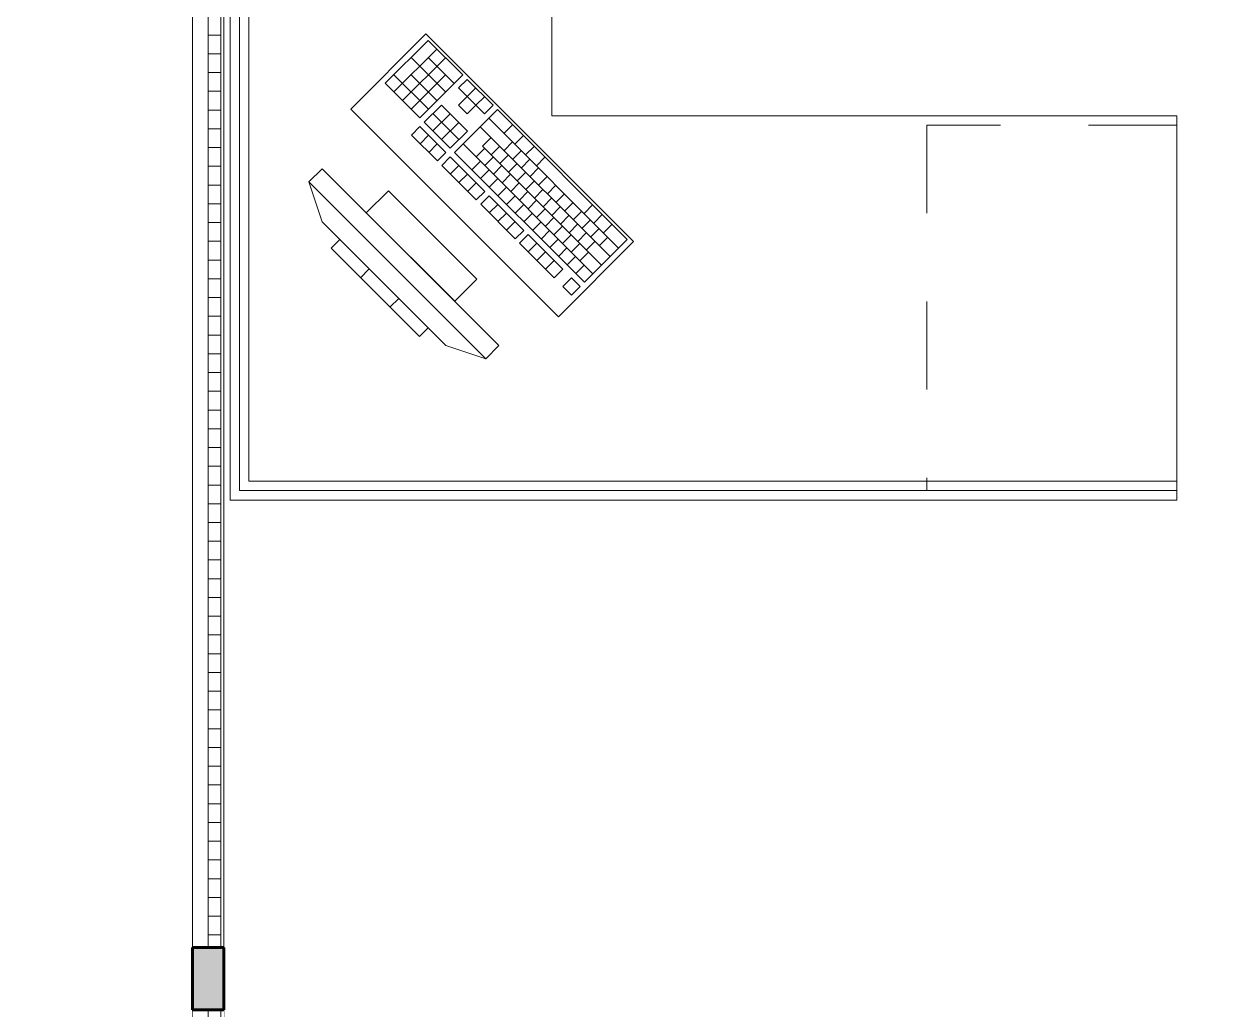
# Model space of a CAD drawing. Header units: inches. Extents: x -38 to 5698, y -33 to 92.
# Drawn here: x 12.4 to 14.322, y 14.55 to 16.128 of the extents above; entities that cross this region are included whole.
import ezdxf

# ---------------------------------------------------------------- set-up
doc = ezdxf.new("R2010")
doc.units = ezdxf.units.IN
doc.header["$MEASUREMENT"] = 0
doc.set_wipeout_variables(frame=1)
doc.linetypes.add('Rayas', pattern=[0.282222, 0.141111, -0.141111])
doc.linetypes.add('Wipeout_Contour', pattern=[1, 0, -1])
for name, color, linetype in [('02 _ ARQ _ ZON _ Espacio.3D', 7, 'Continuous'), ('08 _ STR _ EXT _ 10 Vereda Exterior', 7, 'Continuous'), ('Acabado - Muros', 7, 'Continuous'), ('Interior - Mobiliario', 7, 'Continuous')]:
    doc.layers.add(name, color=color, linetype=linetype)
pattern_1 = [(0, (0, 0), (0, 0.03), [])]

msp = doc.modelspace()

# ---------------------------------------------------------------- hatches: boundary and pattern name
at = {"layer": '08 _ STR _ EXT _ 10 Vereda Exterior', "linetype": 'Continuous', "lineweight": 13}
h = msp.add_hatch(dxfattribs=at)
h.set_pattern_fill('RETÍCULA_100X100_0002', color=251, style=0, pattern_type=2)
h.set_pattern_definition([(360, (3.7574, 18.3027), (0, 2.53199), []), (90, (3.7574, 18.3027), (-3.6, 0), [])])
h.paths.add_polyline_path([(2.17, 3.6213), (4.2913, 1.5), (9.32, 1.5), (9.32, 6.5), (40.52, 6.5), (40.52, 1.5), (52.92, 1.5), (52.92, 19.0859), (51.57, 19.0859), (51.57, 7.2), (9.07, 7.2), (9.07, 7.85), (6.5201, 7.85, -0.414214), (6.2701, 8.1), (6.2701, 8.85, -0.414213), (6.5201, 9.1), (9.07, 9.1), (9.07, 12), (6.5201, 12, -0.414214), (6.2701, 12.25), (6.2701, 13, -0.414213), (6.5201, 13.25), (9.07, 13.25), (9.07, 16.15), (6.5201, 16.15, -0.414214), (6.2701, 16.4), (6.2701, 17.15, -0.414213), (6.5201, 17.4), (8.77, 17.4), (8.7706, 21.0499), (2.17, 21.0499)])

# ---------------------------------------------------------------- linework, layer by layer
at = {"layer": '02 _ ARQ _ ZON _ Espacio.3D', "color": 254, "linetype": 'Continuous', "lineweight": 0, "flags": 128}
for points in [[(9.32, 8.1), (9.5699, 8.1), (9.5699, 7.7), (9.9699, 7.7), (9.9699, 7.45), (12.6699, 7.45), (12.6699, 17.35), (10.0699, 17.35), (10.0699, 16.9), (9.5699, 16.9), (9.5699, 16.4), (9.32, 16.4)], [(12.7199, 7.45), (16.07, 7.45), (16.07, 17.35), (12.7199, 17.35)]]:
    msp.add_lwpolyline(points, close=True, dxfattribs=at)
at = {"layer": 'Interior - Mobiliario', "color": 175, "linetype": 'Continuous', "lineweight": 13}
for p, q in [((12.7299, 15.396), (12.7299, 16.681)), ((12.7599, 16.681), (12.7599, 15.396)), ((13.0469, 16.1014), (12.9783, 16.0329)), ((13.0607, 16.0876), (12.9922, 16.019)), ((13.1023, 16.0461), (13.0469, 16.1014)), ((13.0746, 16.0738), (13.006, 16.0052)), ((13.0749, 16.0186), (13.0195, 16.074)), ((13.0886, 16.0323), (13.047, 16.0739)), ((12.9783, 16.0329), (13.0337, 15.9775)), ((13.0474, 15.9912), (12.992, 16.0466)), ((13.0612, 16.0049), (13.0196, 16.0465)), ((13.0747, 16.0462), (13.0199, 15.9913)), ((13.0337, 15.9775), (13.1023, 16.0461)), ((13.1092, 16.0391), (13.0955, 16.0254)), ((13.1508, 15.9976), (13.1092, 16.0391)), ((13.0955, 16.0254), (13.1093, 16.0116)), ((13.1093, 16.0116), (13.0956, 15.9979)), ((13.1231, 16.0253), (13.1093, 16.0116)), ((13.1232, 15.9977), (13.1093, 16.0116)), ((13.1369, 16.0114), (13.1232, 15.9977)), ((13.0681, 15.998), (13.0406, 15.9706)), ((13.1096, 15.9564), (13.0681, 15.998)), ((13.1577, 15.9907), (13.0891, 15.9221)), ((13.0956, 15.9979), (13.1095, 15.984)), ((13.1095, 15.984), (13.1232, 15.9977)), ((13.1232, 15.9977), (13.137, 15.9839)), ((13.137, 15.9839), (13.1508, 15.9976)), ((13.3654, 15.783), (13.1577, 15.9907)), ((13.0959, 15.9427), (13.0544, 15.9843)), ((13.0819, 15.9841), (13.0545, 15.9567)), ((13.3517, 15.7692), (13.144, 15.977)), ((13.0338, 15.9637), (13.0201, 15.95)), ((13.0753, 15.9222), (13.0338, 15.9637)), ((13.0406, 15.9706), (13.0822, 15.929)), ((13.0958, 15.9703), (13.0683, 15.9429)), ((13.0822, 15.929), (13.1096, 15.9564)), ((13.338, 15.7555), (13.1303, 15.9632)), ((13.1819, 15.9664), (13.1682, 15.9527)), ((13.0201, 15.95), (13.0616, 15.9085)), ((13.0476, 15.9499), (13.0339, 15.9361)), ((13.0615, 15.936), (13.0478, 15.9223)), ((13.3105, 15.7281), (13.1028, 15.9358)), ((13.1476, 15.9459), (13.1339, 15.9322)), ((13.182, 15.9389), (13.1683, 15.9252)), ((13.1992, 15.9491), (13.1855, 15.9354)), ((13.0616, 15.9085), (13.0753, 15.9222)), ((13.0823, 15.9152), (13.0685, 15.9015)), ((13.1376, 15.8599), (13.0823, 15.9152)), ((13.0891, 15.9221), (13.2968, 15.7144)), ((13.1373, 15.9288), (13.1236, 15.915)), ((13.3243, 15.7418), (13.1339, 15.9322)), ((13.1512, 15.9149), (13.1374, 15.9012)), ((13.1614, 15.9321), (13.1477, 15.9184)), ((13.1753, 15.9182), (13.1615, 15.9045)), ((13.1959, 15.925), (13.1822, 15.9113)), ((13.2165, 15.9318), (13.2028, 15.9181)), ((13.2338, 15.9145), (13.2201, 15.9008)), ((12.8772, 15.8961), (12.856, 15.8749)), ((13.1601, 15.6133), (12.8772, 15.8961)), ((13.0685, 15.9015), (13.1239, 15.8461)), ((13.0961, 15.9014), (13.0824, 15.8877)), ((13.1305, 15.9081), (13.1168, 15.8944)), ((13.165, 15.9011), (13.1513, 15.8873)), ((13.1891, 15.9044), (13.1754, 15.8907)), ((13.2097, 15.9112), (13.196, 15.8975)), ((13.2236, 15.8973), (13.2099, 15.8836)), ((13.11, 15.8875), (13.0962, 15.8738)), ((13.1444, 15.8943), (13.1307, 15.8806)), ((13.1582, 15.8804), (13.1445, 15.8667)), ((13.1789, 15.8872), (13.1651, 15.8735)), ((13.203, 15.8905), (13.1892, 15.8768)), ((13.2168, 15.8767), (13.2031, 15.863)), ((13.2374, 15.8835), (13.2237, 15.8698)), ((12.856, 15.8749), (13.1389, 15.5921)), ((12.856, 15.8749), (12.8772, 15.8113)), ((12.9833, 15.8608), (12.9479, 15.8254)), ((13.1247, 15.7194), (12.9833, 15.8608)), ((13.1238, 15.8737), (13.1101, 15.86)), ((13.1239, 15.8461), (13.1376, 15.8599)), ((13.1721, 15.8666), (13.1584, 15.8529)), ((13.1927, 15.8734), (13.179, 15.8597)), ((13.2065, 15.8595), (13.1928, 15.8458)), ((13.2306, 15.8628), (13.2169, 15.8491)), ((13.2513, 15.8696), (13.2376, 15.8559)), ((13.1446, 15.8529), (13.1309, 15.8392)), ((13.1309, 15.8392), (13.1862, 15.7838)), ((13.2, 15.7975), (13.1446, 15.8529)), ((13.1584, 15.8391), (13.1447, 15.8254)), ((13.1859, 15.8527), (13.1722, 15.839)), ((13.1998, 15.8389), (13.186, 15.8252)), ((13.2204, 15.8457), (13.2067, 15.832)), ((13.2445, 15.849), (13.2308, 15.8353)), ((13.2651, 15.8558), (13.2514, 15.8421)), ((13.279, 15.8419), (13.2653, 15.8282)), ((13.31, 15.8383), (13.2963, 15.8246)), ((12.9479, 15.8254), (13.0894, 15.684)), ((13.1723, 15.8252), (13.1586, 15.8115)), ((13.2136, 15.825), (13.1999, 15.8113)), ((13.2342, 15.8318), (13.2205, 15.8181)), ((13.2481, 15.818), (13.2344, 15.8043)), ((13.2583, 15.8351), (13.2446, 15.8214)), ((13.2722, 15.8213), (13.2585, 15.8076)), ((13.2928, 15.8281), (13.2791, 15.8144)), ((13.3256, 15.8228), (13.3119, 15.8091)), ((13.0752, 15.6133), (12.8772, 15.8113)), ((13.1861, 15.8114), (13.1724, 15.7977)), ((13.2275, 15.8112), (13.2137, 15.7975)), ((13.2619, 15.8041), (13.2482, 15.7904)), ((13.286, 15.8075), (13.2723, 15.7937)), ((13.3067, 15.8142), (13.293, 15.8005)), ((13.3205, 15.8004), (13.3068, 15.7867)), ((13.3412, 15.8072), (13.3274, 15.7935)), ((12.9055, 15.783), (12.8914, 15.7689)), ((13.0469, 15.6416), (12.9055, 15.783)), ((13.1862, 15.7838), (13.2, 15.7975)), ((13.2069, 15.7906), (13.1932, 15.7769)), ((13.2623, 15.7352), (13.2069, 15.7906)), ((13.2413, 15.7973), (13.2276, 15.7836)), ((13.2551, 15.7835), (13.2414, 15.7698)), ((13.2758, 15.7903), (13.2621, 15.7766)), ((13.2999, 15.7936), (13.2862, 15.7799)), ((13.2968, 15.7144), (13.3654, 15.783)), ((13.3137, 15.7798), (13.3, 15.766)), ((13.3344, 15.7865), (13.3207, 15.7728)), ((12.8914, 15.7689), (13.0328, 15.6274)), ((13.1932, 15.7769), (13.2486, 15.7215)), ((13.2207, 15.7768), (13.207, 15.7631)), ((13.2346, 15.7629), (13.2209, 15.7492)), ((13.269, 15.7696), (13.2553, 15.7559)), ((13.2896, 15.7764), (13.2759, 15.7627)), ((13.3035, 15.7626), (13.2898, 15.7489)), ((13.2484, 15.7491), (13.2347, 15.7354)), ((13.2828, 15.7558), (13.2691, 15.7421)), ((13.2967, 15.7419), (13.283, 15.7282)), ((12.9527, 15.7359), (12.9385, 15.7217)), ((13.2486, 15.7215), (13.2623, 15.7352)), ((13.0894, 15.684), (13.1247, 15.7194)), ((13.2761, 15.7214), (13.2624, 15.7077)), ((13.2624, 15.7077), (13.2763, 15.6938)), ((13.29, 15.7075), (13.2761, 15.7214)), ((13.2763, 15.6938), (13.29, 15.7075)), ((12.9998, 15.6887), (12.9857, 15.6746)), ((13.0328, 15.6274), (13.0469, 15.6416)), ((13.1389, 15.5921), (13.0752, 15.6133)), ((13.1389, 15.5921), (13.1601, 15.6133)), ((12.7299, 15.366), (12.7299, 15.396)), ((12.7599, 15.396), (14.2449, 15.396)), ((14.2449, 15.396), (14.2449, 15.366)), ((12.7599, 15.366), (12.7299, 15.366)), ((14.2449, 15.366), (12.7599, 15.366))]:
    msp.add_line(p, q, dxfattribs=at)
at = {"layer": 'Interior - Mobiliario', "color": 175, "linetype": 'Rayas', "lineweight": 13}
for p, q in [((14.2449, 15.966), (13.8449, 15.966)), ((13.8449, 15.966), (13.8449, 15.381))]:
    msp.add_line(p, q, dxfattribs=at)
at = {"layer": 'Interior - Mobiliario', "color": 175, "linetype": 'Continuous', "lineweight": 13, "flags": 128}
for points in [[(12.7449, 15.381), (14.2449, 15.381), (14.2449, 15.981), (13.2449, 15.981), (13.2449, 16.681), (12.7449, 16.681)], [(13.2555, 15.6593), (13.3757, 15.7795), (13.0434, 16.1118), (12.9232, 15.9916)]]:
    msp.add_lwpolyline(points, close=True, dxfattribs=at)

# ---------------------------------------------------------------- next in the draw order: wipeouts: each hides what was drawn before it
at = {"color": 254, "linetype": 'Wipeout_Contour', "lineweight": 0, "ltscale": 123.913962}
msp.add_wipeout([(12.6699, 16.8), (12.6699, 14.65), (12.7199, 14.65), (12.7199, 16.7835), (12.6869, 16.7835), (12.6869, 16.8)], dxfattribs=at).dxf.layer = 'Acabado - Muros'
at = {"color": 254, "linetype": 'Wipeout_Contour', "lineweight": 0, "ltscale": 109.136087}
msp.add_wipeout([(12.6699, 14.55), (12.6699, 12.4), (12.6869, 12.4), (12.6869, 12.4165), (12.7199, 12.4165), (12.7199, 14.55)], dxfattribs=at).dxf.layer = 'Acabado - Muros'

# ---------------------------------------------------------------- next in the draw order: linework, layer by layer
at = {"layer": 'Acabado - Muros', "color": 7, "linetype": 'Continuous', "lineweight": 60}
msp.add_line((12.6699, 14.65), (12.6699, 14.55), dxfattribs=at)
at = {"layer": 'Acabado - Muros', "color": 251, "linetype": 'Continuous', "lineweight": 13, "flags": 128}
for points in [[(12.6699, 17.25), (12.6699, 16.8), (12.6699, 14.65)], [(12.7199, 16.7835), (12.7199, 14.65)]]:
    msp.add_lwpolyline(points, dxfattribs=at)

# ---------------------------------------------------------------- next in the draw order: wipeouts: each hides what was drawn before it
at = {"color": 254, "linetype": 'Wipeout_Contour', "lineweight": 0, "ltscale": 74.130998}
msp.add_wipeout([(12.7149, 12.4165), (12.7149, 14.55), (12.6949, 14.55), (12.6949, 12.4165)], dxfattribs=at).dxf.layer = 'Acabado - Muros'

# ---------------------------------------------------------------- next in the draw order: hatches: boundary and pattern name
at = {"layer": 'Acabado - Muros', "linetype": 'Continuous', "lineweight": 0}
h = msp.add_hatch(dxfattribs=at)
h.set_pattern_fill('CONTRACHAPADO_0002', color=254, style=0, pattern_type=2)
h.set_pattern_definition(pattern_1)
h.paths.add_polyline_path([(12.7149, 12.4165), (12.7149, 14.55), (12.6949, 14.55), (12.6949, 12.4165)])

# ---------------------------------------------------------------- next in the draw order: linework, layer by layer
at = {"layer": 'Acabado - Muros', "color": 7, "linetype": 'Continuous', "lineweight": 60}
msp.add_line((12.7199, 14.55), (12.6699, 14.55), dxfattribs=at)
at = {"layer": 'Acabado - Muros', "color": 7, "linetype": 'Continuous', "lineweight": 13, "flags": 128}
msp.add_lwpolyline([(12.7149, 12.4165), (12.6949, 12.4165), (12.6949, 14.55), (12.7149, 14.55)], close=True, dxfattribs=at)

# ---------------------------------------------------------------- next in the draw order: wipeouts: each hides what was drawn before it
at = {"color": 254, "linetype": 'Wipeout_Contour', "lineweight": 0, "ltscale": 80.856014}
msp.add_wipeout([(12.7149, 14.65), (12.7149, 16.7835), (12.6949, 16.7835), (12.6949, 14.65)], dxfattribs=at).dxf.layer = 'Acabado - Muros'

# ---------------------------------------------------------------- next in the draw order: hatches: boundary and pattern name
at = {"layer": 'Acabado - Muros', "linetype": 'Continuous', "lineweight": 0}
h = msp.add_hatch(dxfattribs=at)
h.set_pattern_fill('CONTRACHAPADO_0002', color=254, style=0, pattern_type=2)
h.set_pattern_definition(pattern_1)
h.paths.add_polyline_path([(12.7149, 14.65), (12.7149, 16.7835), (12.6949, 16.7835), (12.6949, 14.65)])
msp.add_hatch(color=254, dxfattribs=at).paths.add_polyline_path([(12.6699, 14.55), (12.7199, 14.55), (12.7199, 14.65), (12.6699, 14.65)])

# ---------------------------------------------------------------- next in the draw order: linework, layer by layer
at = {"layer": 'Acabado - Muros', "color": 7, "linetype": 'Continuous', "lineweight": 60}
for q in [(12.6699, 14.65), (12.7199, 14.55)]:
    msp.add_line((12.7199, 14.65), q, dxfattribs=at)
at = {"layer": 'Acabado - Muros', "color": 7, "linetype": 'Continuous', "lineweight": 13, "flags": 128}
msp.add_lwpolyline([(12.7149, 14.65), (12.6949, 14.65), (12.6949, 16.7835), (12.7149, 16.7835)], close=True, dxfattribs=at)

doc.saveas('drawing.dxf')
